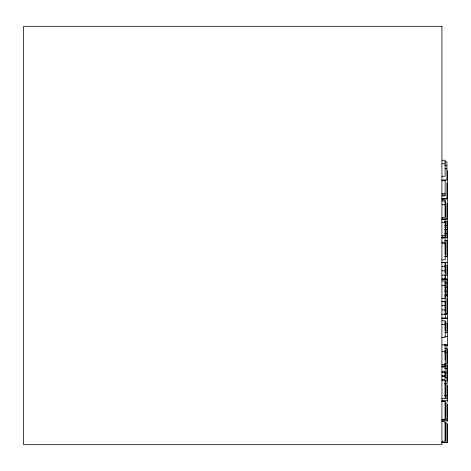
<?xml version="1.0" encoding="UTF-8"?>
<svg xmlns="http://www.w3.org/2000/svg" width="471" height="471" viewBox="0 0 471 471"><rect width="100%" height="100%" fill="white"/><g stroke="black" fill="none" stroke-linecap="round" stroke-linejoin="round"><path stroke-width="0.71" d="M441.922 160.252L445.13 160.252L445.13 176.26L441.922 176.26M444.771 161.83L446.908 161.83L446.908 180.04L441.922 180.04M441.922 163.82L445.13 163.82M444.771 165.327L446.908 165.327M444.771 168.742L446.908 168.742M441.922 180.711L445.13 180.711M441.922 193.693L445.13 193.693M441.922 194.976L445.13 194.976M441.922 195.883L445.13 195.883L445.13 179.963M441.922 198.35L446.908 198.35M441.922 198.939L446.908 198.939L446.908 182.895M441.922 199.869L445.13 199.869L445.13 216.954M441.922 201.035L445.254 201.011L445.254 217.637L441.922 217.637M441.922 204.72L445.254 204.72M441.922 218.95L446.908 218.95M441.922 219.174L446.908 219.174L446.908 203.184M441.922 219.356L445.13 219.356L445.13 235.518M441.922 219.545L445.13 219.545M444.771 221.582L446.908 221.582L446.908 237.678L441.922 237.678M444.771 221.77L446.908 221.77M441.922 222.265L445.254 222.265M444.771 225.515L446.908 225.515M444.771 229.671L446.908 229.671M444.771 233.775L446.908 233.775M441.922 235.741L445.254 235.741M441.922 237.078L445.254 237.078M444.771 237.484L446.908 237.484M441.922 238.02L445.254 238.02L445.254 221.488M444.683 240.398L447.45 240.398M441.922 242.159L445.254 242.159L445.254 259.898L441.922 259.898M441.922 243.366L445.254 243.366M444.771 256.454L446.908 256.454M444.771 256.683L446.908 256.683L446.908 240.693M441.922 262.394L447.45 262.388M441.922 262.594L447.45 262.606M444.771 265.603L446.908 265.603L446.908 275.288L444.771 275.288M441.922 266.498L445.254 266.498M441.922 270.831L445.254 270.831M441.922 275.111L445.254 275.111M441.922 278.979L445.254 278.979M444.771 279.015L446.908 279.015L446.908 295.105L444.771 295.105M441.922 279.179L445.254 279.179L445.254 262.394M444.771 279.203L446.908 279.203M441.922 280.981L445.13 280.981M444.771 282.947L446.908 282.947M441.922 285.397L445.254 285.397M444.771 287.104L446.908 287.104M444.771 291.208L446.908 291.208M444.771 294.917L446.908 294.917M444.683 296.082L447.45 296.082M441.922 298.314L445.254 298.314L445.254 281.693M441.922 301.511L445.254 301.511L445.254 318.296M441.922 301.711L445.254 301.711M441.922 305.614L445.254 305.614M441.922 309.947L445.254 309.947M444.771 313.886L446.908 313.886M444.771 314.11L446.908 314.11L446.908 298.119M441.922 314.234L445.254 314.234M441.922 318.102L447.45 318.072M441.922 318.29L447.45 318.29M441.922 320.81L445.254 320.81L445.254 337.43L441.922 337.43M444.771 323.035L446.908 323.035L446.908 332.72L444.771 332.72M441.922 324.513L445.254 324.513M444.683 336.335L447.45 336.335M444.683 344.701L447.45 344.701M441.922 344.902L445.13 344.902M444.771 345.243L446.908 345.243L446.908 363.453L444.771 363.453M444.771 348.746L446.908 348.746M441.922 351.219L445.254 351.219M444.771 352.155L446.908 352.155M441.922 364.701L445.254 364.701M444.771 365.031L446.908 365.031L446.908 380.986L444.771 380.986M441.922 366.038L445.254 366.038M441.922 366.703L445.13 366.703M441.922 366.974L445.254 366.974L445.254 350.442M444.771 368.304L446.908 368.304M441.922 371.366L445.13 371.366M441.922 372.579L445.254 372.579L445.254 375.917L441.922 375.917M444.771 372.944L446.908 372.944M441.922 376.152L445.13 376.152M444.771 377.713L446.908 377.713M441.922 379.438L445.13 379.438L445.13 363.412M441.922 380.403L445.254 380.403L445.254 398.201M444.683 383.135L447.45 383.135L447.45 348.97M444.771 383.965L446.908 383.965L446.908 398.707L441.922 398.707M444.771 395.575L446.908 395.575M444.771 395.675L446.908 395.675M441.922 400.321L447.45 400.321M441.922 401.274L445.13 401.274L445.13 418.413M441.922 401.504L445.254 401.504L445.254 419.302L441.922 419.302M441.922 419.791L446.908 419.791L446.908 402.729M441.922 420.762L447.45 420.762M441.922 421.61L445.13 421.61L445.13 441.115M444.771 422.982L446.908 422.982L446.908 442.399L441.922 442.399M441.922 441.239L445.254 441.239L445.254 422.322M441.922 442.687L447.45 442.687L447.45 423.853M447.45 170.632L447.45 345.997M447.45 385.284L447.45 401.834M447.45 404.218L447.45 421.451M445.13 238.544L445.13 254.605M445.13 263.566L445.13 273.292M445.13 277.03L445.13 293.192M445.13 296.224L445.13 312.279M445.13 321.24L445.13 330.966M445.13 344.154L445.13 360.074M445.13 382.428L445.13 397.236M441.922 26.317L23.55 26.317L23.55 444.683L441.922 444.683L441.922 26.317"/></g></svg>
